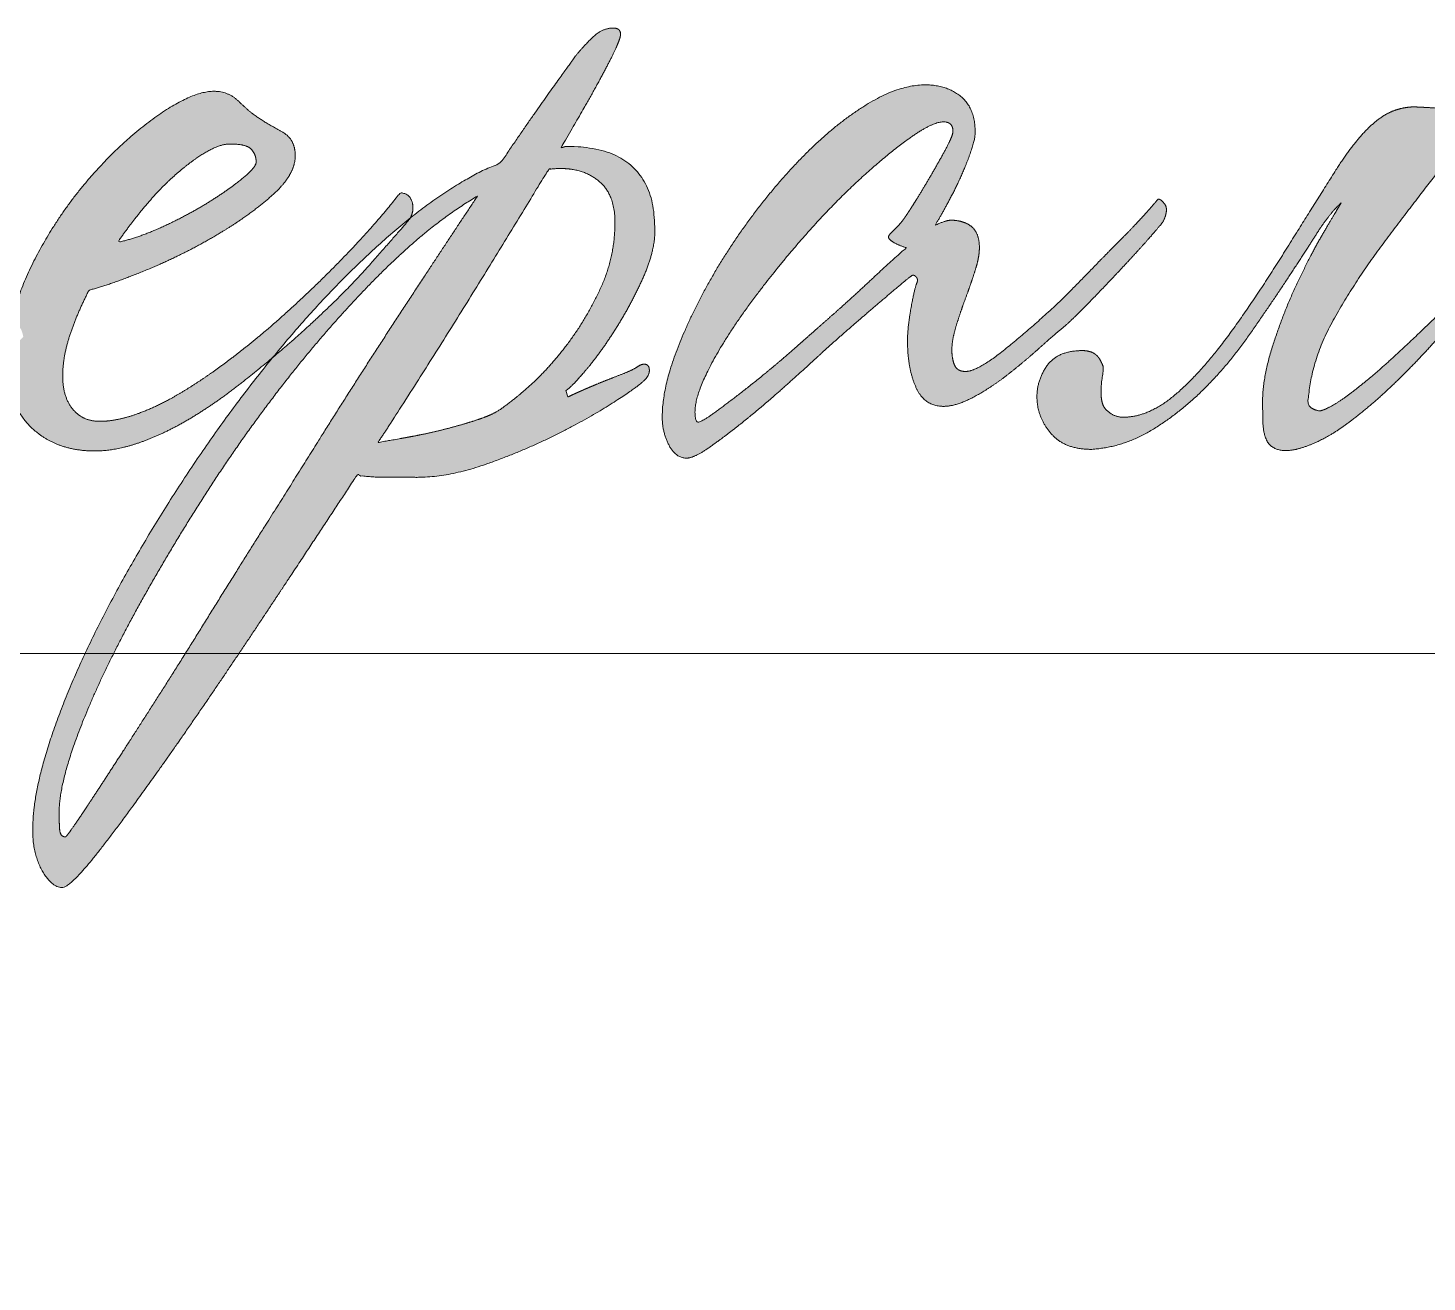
# Model space of a CAD drawing. Header units: metres. Extents: x 0 to 61, y 0.1 to 27.3.
# Drawn here: x 47.148 to 47.762, y 2.724 to 3.275 of the extents above; entities that cross this region are included whole.
import ezdxf

# ---------------------------------------------------------------- set-up
doc = ezdxf.new("R2010")
doc.units = ezdxf.units.M
doc.header["$MEASUREMENT"] = 0
doc.layers.add('Level 63', color=7, linetype='Continuous', lineweight=0)

# ---------------------------------------------------------------- blocks, each defined once
blk = doc.blocks.new('*U38')
at = {"linetype": 'Continuous', "lineweight": 0}
h = blk.add_hatch(color=5, dxfattribs=at)
edge = h.paths.add_edge_path()
edge.add_line((-0.18719, -0.20035), (-0.16948, -0.20035))
edge.add_spline(control_points=[(-0.16948, -0.20035), (-0.16465, -0.19362), (-0.15935, -0.18602), (-0.14325, -0.16295), (-0.12518, -0.1357), (-0.1071, -0.10846), (-0.0912, -0.0842)], knot_values=[0, 0, 0, 0.141373, 0.141373, 0.570687, 0.570687, 1, 1, 1], degree=2, periodic=0)
edge.add_spline(control_points=[(-0.0912, -0.0842), (-0.08603, -0.08499), (-0.07968, -0.08499)], knot_values=[0, 0, 0, 1, 1, 1], degree=2, periodic=0)
edge.add_line((-0.07968, -0.08499), (-0.06855, -0.08499))
edge.add_spline(control_points=[(-0.06855, -0.08499), (-0.05663, -0.08499), (-0.04252, -0.08002), (-0.02842, -0.07505), (-0.0161, -0.06888), (-0.00378, -0.06271), (0.00516, -0.05695), (0.0141, -0.05118), (0.0157, -0.04959)], knot_values=[0, 0, 0, 0.25, 0.25, 0.5, 0.5, 0.75, 0.75, 1, 1, 1], degree=2, periodic=0)
edge.add_spline(control_points=[(0.0157, -0.04959), (0.01887, -0.0472), (0.01887, -0.04481), (0.01887, -0.04242), (0.01689, -0.04242), (0.01569, -0.04242), (0.0141, -0.04362)], knot_values=[0, 0, 0, 0.333333, 0.333333, 0.666667, 0.666667, 1, 1, 1], degree=2, periodic=0)
edge.add_spline(control_points=[(0.0141, -0.04362), (0.01211, -0.04481), (0.00853, -0.0462), (0.00495, -0.0476), (0.00097, -0.04919), (-0.00301, -0.05078), (-0.00659, -0.05237), (-0.01017, -0.05396), (-0.01176, -0.05476)], knot_values=[0, 0, 0, 0.25, 0.25, 0.5, 0.5, 0.75, 0.75, 1, 1, 1], degree=2, periodic=0)
edge.add_line((-0.01176, -0.05476), (-0.01256, -0.05237))
edge.add_spline(control_points=[(-0.01256, -0.05237), (-0.01056, -0.05118), (-0.00499, -0.04461), (0.00057, -0.03805), (0.00634, -0.0289), (0.01211, -0.01975), (0.01655, -0.00981), (0.02098, 0.00014), (0.02098, 0.00809)], knot_values=[0, 0, 0, 0.25, 0.25, 0.5, 0.5, 0.75, 0.75, 1, 1, 1], degree=2, periodic=0)
edge.add_spline(control_points=[(0.02098, 0.00809), (0.02098, 0.03952), (-0.01202, 0.03952), (-0.01281, 0.03952), (-0.01321, 0.03932), (-0.01361, 0.03912), (-0.01441, 0.03912)], knot_values=[0, 0, 0, 0.333333, 0.333333, 0.666667, 0.666667, 1, 1, 1], degree=2, periodic=0)
edge.add_spline(control_points=[(-0.01441, 0.03912), (-0.004, 0.05661), (0.00201, 0.06794), (0.00802, 0.07927), (0.00802, 0.08165), (0.00802, 0.08406), (0.00524, 0.08406), (0.00126, 0.08406), (-0.00232, 0.08068), (-0.0059, 0.0773), (-0.00908, 0.07332), (-0.01107, 0.07054), (-0.01863, 0.06), (-0.02619, 0.04946), (-0.03693, 0.03355)], knot_values=[0, 0, 0, 0.142857, 0.142857, 0.285714, 0.285714, 0.428571, 0.428571, 0.571429, 0.571429, 0.714286, 0.714286, 0.857143, 0.857143, 1, 1, 1], degree=2, periodic=0)
edge.add_spline(control_points=[(-0.03693, 0.03355), (-0.05352, 0.02664), (-0.07114, 0.01254)], knot_values=[0, 0, 0, 1, 1, 1], degree=2, periodic=0)
edge.add_line((-0.07114, 0.01254), (-0.07142, 0.01207))
edge.add_spline(control_points=[(-0.07142, 0.01207), (-0.0762, 0.0065), (-0.08694, -0.00563), (-0.09768, -0.01777), (-0.11558, -0.03368), (-0.1192, -0.03682), (-0.12287, -0.0399)], knot_values=[0, 0, 0, 0.417557, 0.417557, 0.835113, 0.835113, 1, 1, 1], degree=2, periodic=0)
edge.add_spline(control_points=[(-0.12287, -0.0399), (-0.13889, -0.05948), (-0.15351, -0.08141), (-0.17102, -0.10766), (-0.18435, -0.13292), (-0.19768, -0.15818), (-0.20544, -0.18046), (-0.2092, -0.19124), (-0.21113, -0.20035)], knot_values=[0, 0, 0, 0.251666, 0.251666, 0.552886, 0.552886, 0.854105, 0.854105, 1, 1, 1], degree=2, periodic=0)
edge.add_line((-0.21113, -0.20035), (-0.20192, -0.20035))
edge.add_spline(control_points=[(-0.20192, -0.20035), (-0.20025, -0.19264), (-0.19649, -0.18247), (-0.18973, -0.16417), (-0.17781, -0.14169), (-0.16588, -0.11922), (-0.15037, -0.09475), (-0.13487, -0.07028), (-0.11738, -0.04801), (-0.09988, -0.02573), (-0.08139, -0.00743), (-0.06291, 0.01087), (-0.04581, 0.02082)], knot_values=[0, 0, 0, 0.100007, 0.100007, 0.280006, 0.280006, 0.460004, 0.460004, 0.640003, 0.640003, 0.820001, 0.820001, 1, 1, 1], degree=2, periodic=0)
edge.add_spline(control_points=[(-0.04581, 0.02082), (-0.05933, 0.00053), (-0.07483, -0.02314), (-0.09034, -0.04681), (-0.10505, -0.07028), (-0.11499, -0.0862), (-0.12592, -0.1035), (-0.13685, -0.12081), (-0.14719, -0.13752), (-0.15753, -0.15423), (-0.16707, -0.16914), (-0.17661, -0.18406), (-0.18397, -0.1954), (-0.18565, -0.198), (-0.18719, -0.20035)], knot_values=[0, 0, 0, 0.160543, 0.160543, 0.321085, 0.321085, 0.481628, 0.481628, 0.642171, 0.642171, 0.802713, 0.802713, 0.963256, 0.963256, 1, 1, 1], degree=2, periodic=0)
edge = h.paths.add_edge_path(flags=16)
edge.add_spline(control_points=[(-0.08318, -0.07186), (-0.08199, -0.06987), (-0.081, -0.06848), (-0.08, -0.06709), (-0.07881, -0.0651), (-0.0629, -0.04043), (-0.04738, -0.01537), (-0.03187, 0.00969), (-0.01914, 0.03078)], knot_values=[0, 0, 0, 0.25, 0.25, 0.5, 0.5, 0.75, 0.75, 1, 1, 1], degree=2, periodic=0)
edge.add_spline(control_points=[(-0.01914, 0.03078), (-0.01755, 0.03118), (-0.01437, 0.03118), (-0.00562, 0.03118), (0.00015, 0.0262), (0.00591, 0.02123), (0.00591, 0.01089)], knot_values=[0, 0, 0, 0.333333, 0.333333, 0.666667, 0.666667, 1, 1, 1], degree=2, periodic=0)
edge.add_spline(control_points=[(0.00591, 0.01089), (0.00591, -0.00224), (0.00035, -0.01418), (-0.00522, -0.02611), (-0.01258, -0.03566), (-0.01994, -0.04521), (-0.0273, -0.05157), (-0.03466, -0.05794), (-0.03863, -0.06032), (-0.04142, -0.06192), (-0.04699, -0.06371), (-0.05256, -0.0655), (-0.05892, -0.06709), (-0.06528, -0.06868), (-0.07185, -0.06987), (-0.07841, -0.07107), (-0.08318, -0.07186)], knot_values=[0, 0, 0, 0.125, 0.125, 0.25, 0.25, 0.375, 0.375, 0.5, 0.5, 0.625, 0.625, 0.75, 0.75, 0.875, 0.875, 1, 1, 1], degree=2, periodic=0)
h = blk.add_hatch(color=5, dxfattribs=at)
edge = h.paths.add_edge_path()
edge.add_spline(control_points=[(-0.07114, 0.01254), (-0.06951, 0.0155), (-0.07043, 0.01863), (-0.07142, 0.02202), (-0.075, 0.02202)], knot_values=[0, 0, 0, 0.480917, 0.480917, 1, 1, 1], degree=2, periodic=0)
edge.add_spline(control_points=[(-0.075, 0.02202), (-0.08177, 0.01287), (-0.09509, -0.00106), (-0.10842, -0.01498), (-0.12394, -0.02851), (-0.13229, -0.03567), (-0.14084, -0.04203), (-0.1494, -0.0484), (-0.15775, -0.05337), (-0.16611, -0.05835), (-0.17386, -0.06113), (-0.18162, -0.06392), (-0.18799, -0.06392), (-0.19435, -0.06392), (-0.19813, -0.05934), (-0.20191, -0.05476), (-0.20191, -0.0468), (-0.20191, -0.03964), (-0.19913, -0.03128), (-0.19634, -0.02292), (-0.19197, -0.01457)], knot_values=[0, 0, 0, 0.1, 0.1, 0.2, 0.2, 0.3, 0.3, 0.4, 0.4, 0.5, 0.5, 0.6, 0.6, 0.7, 0.7, 0.8, 0.8, 0.9, 0.9, 1, 1, 1], degree=2, periodic=0)
edge.add_spline(control_points=[(-0.19197, -0.01457), (-0.18282, -0.01218), (-0.16949, -0.00661), (-0.15616, -0.00104), (-0.14403, 0.00613), (-0.13189, 0.01329), (-0.12314, 0.02105), (-0.11439, 0.02881), (-0.11439, 0.03598), (-0.11439, 0.04235), (-0.11956, 0.04513), (-0.12473, 0.04792), (-0.12831, 0.0503), (-0.13189, 0.05269), (-0.13567, 0.05647), (-0.13945, 0.06025), (-0.14502, 0.06025), (-0.15298, 0.06025), (-0.16591, 0.0513), (-0.17884, 0.04235), (-0.19157, 0.02782), (-0.2043, 0.01329), (-0.21345, -0.00502), (-0.219, -0.01613), (-0.22119, -0.02724)], knot_values=[0, 0, 0, 0.086156, 0.086156, 0.172312, 0.172312, 0.258468, 0.258468, 0.344624, 0.344624, 0.430779, 0.430779, 0.516935, 0.516935, 0.603091, 0.603091, 0.689247, 0.689247, 0.775403, 0.775403, 0.861559, 0.861559, 0.947715, 0.947715, 1, 1, 1], degree=2, periodic=0)
edge.add_line((-0.22119, -0.02724), (-0.22073, -0.02733))
edge.add_spline(control_points=[(-0.22073, -0.02733), (-0.21755, -0.02733), (-0.21675, -0.03211)], knot_values=[0, 0, 0, 1, 1, 1], degree=2, periodic=0)
edge.add_line((-0.21675, -0.03211), (-0.22113, -0.03648))
edge.add_spline(control_points=[(-0.22113, -0.03648), (-0.22179, -0.03715), (-0.2225, -0.03783)], knot_values=[0, 0, 0, 1, 1, 1], degree=2, periodic=0)
edge.add_spline(control_points=[(-0.2225, -0.03783), (-0.2226, -0.03973), (-0.2226, -0.04164), (-0.2226, -0.05796), (-0.21345, -0.06651), (-0.2043, -0.07507), (-0.18997, -0.07507), (-0.18162, -0.07507), (-0.17227, -0.07168), (-0.16293, -0.0683), (-0.15338, -0.06253), (-0.14383, -0.05675), (-0.13428, -0.0492), (-0.1285, -0.04462), (-0.12287, -0.0399)], knot_values=[0, 0, 0, 0.018213, 0.018213, 0.193372, 0.193372, 0.368531, 0.368531, 0.54369, 0.54369, 0.718849, 0.718849, 0.894009, 0.894009, 1, 1, 1], degree=2, periodic=0)
edge.add_spline(control_points=[(-0.12287, -0.0399), (-0.11972, -0.03605), (-0.11651, -0.03229), (-0.09701, -0.00941), (-0.07653, 0.00809), (-0.07382, 0.0104), (-0.07114, 0.01254)], knot_values=[0, 0, 0, 0.126896, 0.126896, 0.89826, 0.89826, 1, 1, 1], degree=2, periodic=0)
edge = h.paths.add_edge_path(flags=16)
edge.add_spline(control_points=[(-0.18123, 0.00341), (-0.17605, 0.01097), (-0.17029, 0.01774), (-0.16452, 0.0245), (-0.15875, 0.02947), (-0.15298, 0.03444), (-0.14781, 0.03743), (-0.14263, 0.04041), (-0.13905, 0.04041), (-0.13269, 0.04041), (-0.1309, 0.03842), (-0.12911, 0.03643), (-0.12911, 0.03365)], knot_values=[0, 0, 0, 0.166667, 0.166667, 0.333333, 0.333333, 0.5, 0.5, 0.666667, 0.666667, 0.833333, 0.833333, 1, 1, 1], degree=2, periodic=0)
edge.add_spline(control_points=[(-0.12911, 0.03365), (-0.12911, 0.03166), (-0.13448, 0.02728), (-0.13985, 0.02291), (-0.14761, 0.01813), (-0.15537, 0.01336), (-0.16452, 0.00918), (-0.17367, 0.00501), (-0.18123, 0.00341)], knot_values=[0, 0, 0, 0.25, 0.25, 0.5, 0.5, 0.75, 0.75, 1, 1, 1], degree=2, periodic=0)
h = blk.add_hatch(color=5, dxfattribs=at)
edge = h.paths.add_edge_path()
edge.add_spline(control_points=[(0.21029, 0.01969), (0.2087, 0.01771), (0.20512, 0.01373), (0.20154, 0.00975), (0.19637, 0.00458), (0.1912, -0.0006), (0.18523, -0.00676), (0.17926, -0.01293), (0.17329, -0.0189), (0.16216, -0.02924), (0.15221, -0.0372), (0.14226, -0.04516), (0.13789, -0.04516), (0.1347, -0.04516), (0.13371, -0.04277), (0.13271, -0.04038), (0.13271, -0.0372), (0.13271, -0.03322), (0.13431, -0.02805), (0.1359, -0.02288), (0.13789, -0.01751), (0.13988, -0.01214), (0.14147, -0.00716), (0.14306, -0.00219), (0.14306, 0.00139), (0.14306, 0.00697), (0.14007, 0.00935), (0.13709, 0.01174), (0.13232, 0.01174), (0.13033, 0.01174), (0.12635, 0.00975)], knot_values=[0, 0, 0, 0.066667, 0.066667, 0.133333, 0.133333, 0.2, 0.2, 0.266667, 0.266667, 0.333333, 0.333333, 0.4, 0.4, 0.466667, 0.466667, 0.533333, 0.533333, 0.6, 0.6, 0.666667, 0.666667, 0.733333, 0.733333, 0.8, 0.8, 0.866667, 0.866667, 0.933333, 0.933333, 1, 1, 1], degree=2, periodic=0)
edge.add_spline(control_points=[(0.12635, 0.00975), (0.12874, 0.01373), (0.13152, 0.0189), (0.13431, 0.02407), (0.13649, 0.02905), (0.13868, 0.03402), (0.14007, 0.0382), (0.14147, 0.04237), (0.14147, 0.04476), (0.14147, 0.05391), (0.1361, 0.05829), (0.13073, 0.06267), (0.12277, 0.06267), (0.11322, 0.06267), (0.10208, 0.0561), (0.09094, 0.04954), (0.08, 0.03899), (0.06906, 0.02845), (0.05892, 0.01512), (0.04877, 0.00179), (0.04101, -0.01214), (0.03326, -0.02606), (0.02848, -0.03919), (0.02371, -0.05232), (0.02371, -0.06226), (0.02371, -0.06823), (0.0263, -0.07301), (0.02888, -0.07778), (0.03286, -0.07778), (0.03564, -0.07778), (0.04161, -0.0736), (0.04758, -0.06943), (0.05474, -0.06366), (0.0619, -0.05789), (0.06926, -0.05133), (0.07662, -0.04476), (0.08179, -0.03999), (0.08696, -0.03521), (0.09313, -0.02984), (0.0993, -0.02447), (0.10467, -0.01989), (0.11004, -0.01532), (0.11382, -0.01214), (0.1176, -0.00895), (0.11799, -0.00895), (0.11879, -0.00895), (0.11939, -0.00975), (0.11999, -0.01054), (0.11959, -0.01173)], knot_values=[0, 0, 0, 0.041667, 0.041667, 0.083333, 0.083333, 0.125, 0.125, 0.166667, 0.166667, 0.208333, 0.208333, 0.25, 0.25, 0.291667, 0.291667, 0.333333, 0.333333, 0.375, 0.375, 0.416667, 0.416667, 0.458333, 0.458333, 0.5, 0.5, 0.541667, 0.541667, 0.583333, 0.583333, 0.625, 0.625, 0.666667, 0.666667, 0.708333, 0.708333, 0.75, 0.75, 0.791667, 0.791667, 0.833333, 0.833333, 0.875, 0.875, 0.916667, 0.916667, 0.958333, 0.958333, 1, 1, 1], degree=2, periodic=0)
edge.add_spline(control_points=[(0.11959, -0.01173), (0.11879, -0.01333), (0.1174, -0.02089), (0.11601, -0.02845), (0.11601, -0.03362), (0.11601, -0.04396), (0.11919, -0.05113), (0.12237, -0.05829), (0.12953, -0.05829), (0.13431, -0.05829), (0.14067, -0.0549), (0.14704, -0.05152), (0.1532, -0.04675), (0.15937, -0.04197), (0.16514, -0.0368), (0.17091, -0.03163), (0.17528, -0.02805), (0.17926, -0.02447), (0.18523, -0.0183), (0.1912, -0.01214), (0.19697, -0.00597), (0.20274, 0.0002), (0.20711, 0.00517), (0.21149, 0.01015), (0.21228, 0.01134)], knot_values=[0, 0, 0, 0.083333, 0.083333, 0.166667, 0.166667, 0.25, 0.25, 0.333333, 0.333333, 0.416667, 0.416667, 0.5, 0.5, 0.583333, 0.583333, 0.666667, 0.666667, 0.75, 0.75, 0.833333, 0.833333, 0.916667, 0.916667, 1, 1, 1], degree=2, periodic=0)
edge.add_spline(control_points=[(0.21228, 0.01134), (0.21427, 0.01572), (0.21288, 0.0177), (0.21149, 0.01969), (0.21029, 0.01969)], knot_values=[0, 0, 0, 0.5, 0.5, 1, 1, 1], degree=2, periodic=0)
edge = h.paths.add_edge_path(flags=16)
edge.add_spline(control_points=[(0.11362, 0.01094), (0.11203, 0.00895), (0.11044, 0.00756), (0.10884, 0.00617), (0.10884, 0.00537), (0.10884, 0.00458), (0.11083, 0.00338), (0.11282, 0.00219), (0.11561, 0.00139)], knot_values=[0, 0, 0, 0.25, 0.25, 0.5, 0.5, 0.75, 0.75, 1, 1, 1], degree=2, periodic=0)
edge.add_spline(control_points=[(0.11561, 0.00139), (0.10964, -0.00378), (0.10288, -0.01014), (0.09611, -0.01651), (0.08895, -0.02287), (0.08219, -0.02884), (0.07384, -0.0362), (0.06548, -0.04356), (0.05772, -0.04973), (0.04996, -0.05589), (0.0442, -0.06007), (0.03843, -0.06425), (0.03724, -0.06425), (0.03604, -0.06425), (0.03604, -0.06027), (0.03604, -0.05391), (0.04241, -0.04197), (0.04877, -0.03003), (0.06031, -0.01491), (0.06906, -0.00338), (0.0794, 0.00816), (0.08975, 0.01969), (0.09969, 0.02865), (0.10964, 0.0376), (0.1176, 0.04317), (0.12555, 0.04874), (0.12953, 0.04874), (0.13311, 0.04874), (0.13311, 0.04516)], knot_values=[0, 0, 0, 0.071429, 0.071429, 0.142857, 0.142857, 0.214286, 0.214286, 0.285714, 0.285714, 0.357143, 0.357143, 0.428571, 0.428571, 0.5, 0.5, 0.571429, 0.571429, 0.642857, 0.642857, 0.714286, 0.714286, 0.785714, 0.785714, 0.857143, 0.857143, 0.928571, 0.928571, 1, 1, 1], degree=2, periodic=0)
edge.add_spline(control_points=[(0.13311, 0.04516), (0.13311, 0.04357), (0.13033, 0.03839), (0.12754, 0.03322), (0.12416, 0.02746), (0.12078, 0.02169), (0.1176, 0.01671), (0.11441, 0.01174), (0.11362, 0.01094)], knot_values=[0, 0, 0, 0.25, 0.25, 0.5, 0.5, 0.75, 0.75, 1, 1, 1], degree=2, periodic=0)
h = blk.add_hatch(color=5, dxfattribs=at)
edge = h.paths.add_edge_path()
edge.add_line((0.18967, -0.04494), (0.18967, -0.04335))
edge.add_spline(control_points=[(0.18967, -0.04335), (0.18808, -0.03898), (0.18549, -0.03799), (0.18291, -0.037), (0.18012, -0.0374), (0.17176, -0.0378), (0.16798, -0.04377), (0.1642, -0.04975), (0.1648, -0.05653), (0.1654, -0.06331), (0.17037, -0.06889), (0.17535, -0.07447), (0.18529, -0.07447), (0.19723, -0.07366), (0.20757, -0.06744), (0.21791, -0.06122), (0.22706, -0.05227), (0.23621, -0.04331), (0.24377, -0.03257), (0.25133, -0.02183), (0.25793, -0.01189), (0.26452, -0.00194), (0.2697, 0.00622), (0.27488, 0.01437), (0.27925, 0.01835)], knot_values=[0, 0, 0, 0.083333, 0.083333, 0.166667, 0.166667, 0.25, 0.25, 0.333333, 0.333333, 0.416667, 0.416667, 0.5, 0.5, 0.583333, 0.583333, 0.666667, 0.666667, 0.75, 0.75, 0.833333, 0.833333, 0.916667, 0.916667, 1, 1, 1], degree=2, periodic=0)
edge.add_spline(control_points=[(0.27925, 0.01835), (0.27805, 0.01636), (0.27288, 0.00761), (0.26771, -0.00114), (0.26232, -0.01268), (0.25693, -0.02422), (0.25294, -0.03715), (0.24894, -0.05008), (0.24974, -0.06082)], knot_values=[0, 0, 0, 0.25, 0.25, 0.5, 0.5, 0.75, 0.75, 1, 1, 1], degree=2, periodic=0)
edge.add_spline(control_points=[(0.24974, -0.06082), (0.24934, -0.07085), (0.25314, -0.07345), (0.25693, -0.07606), (0.26372, -0.07407), (0.27209, -0.07165), (0.28084, -0.06524), (0.28959, -0.05883), (0.29795, -0.05088), (0.30631, -0.04292), (0.31366, -0.03476), (0.32102, -0.02661), (0.32659, -0.02064)], knot_values=[0, 0, 0, 0.166667, 0.166667, 0.333333, 0.333333, 0.5, 0.5, 0.666667, 0.666667, 0.833333, 0.833333, 1, 1, 1], degree=2, periodic=0)
edge.add_spline(control_points=[(0.32659, -0.02064), (0.32778, -0.01746), (0.32619, -0.01666), (0.32461, -0.01586), (0.32341, -0.01626)], knot_values=[0, 0, 0, 0.5, 0.5, 1, 1, 1], degree=2, periodic=0)
edge.add_spline(control_points=[(0.32341, -0.01626), (0.32063, -0.01905), (0.31366, -0.02581), (0.3067, -0.03257), (0.29894, -0.03973), (0.29118, -0.04689), (0.28343, -0.05286), (0.27567, -0.05883), (0.27129, -0.06002)], knot_values=[0, 0, 0, 0.25, 0.25, 0.5, 0.5, 0.75, 0.75, 1, 1, 1], degree=2, periodic=0)
edge.add_spline(control_points=[(0.27129, -0.06002), (0.26572, -0.05923), (0.26692, -0.05485)], knot_values=[0, 0, 0, 1, 1, 1], degree=2, periodic=0)
edge.add_spline(control_points=[(0.26692, -0.05485), (0.26811, -0.04053), (0.27607, -0.02621), (0.28403, -0.01189), (0.29377, 0.00124), (0.30352, 0.01437), (0.31207, 0.02531), (0.32063, 0.03625), (0.32301, 0.04381), (0.3254, 0.04978), (0.32341, 0.05157), (0.32142, 0.05336), (0.31744, 0.05376), (0.31187, 0.05416), (0.3075, 0.05435), (0.30312, 0.05455), (0.29855, 0.05276), (0.29397, 0.05097), (0.2888, 0.0458), (0.28363, 0.04063), (0.27726, 0.03068)], knot_values=[0, 0, 0, 0.1, 0.1, 0.2, 0.2, 0.3, 0.3, 0.4, 0.4, 0.5, 0.5, 0.6, 0.6, 0.7, 0.7, 0.8, 0.8, 0.9, 0.9, 1, 1, 1], degree=2, periodic=0)
edge.add_spline(control_points=[(0.27726, 0.03068), (0.26771, 0.01556), (0.25753, -0.00075), (0.24735, -0.01706), (0.2374, -0.03078), (0.22746, -0.04451), (0.21751, -0.05326), (0.20757, -0.06202), (0.19762, -0.06241), (0.19325, -0.06241), (0.19046, -0.05923), (0.18768, -0.05606), (0.18967, -0.04494)], knot_values=[0, 0, 0, 0.166667, 0.166667, 0.333333, 0.333333, 0.5, 0.5, 0.666667, 0.666667, 0.833333, 0.833333, 1, 1, 1], degree=2, periodic=0)
h = blk.add_hatch(color=5, dxfattribs=at)
edge = h.paths.add_edge_path()
edge.add_line((-0.20192, -0.20035), (-0.21113, -0.20035))
edge.add_spline(control_points=[(-0.21113, -0.20035), (-0.2132, -0.21005), (-0.2132, -0.21785), (-0.2132, -0.2266), (-0.20962, -0.23296), (-0.20604, -0.23933), (-0.20207, -0.23933), (-0.19889, -0.23933), (-0.18717, -0.22421), (-0.17931, -0.21407), (-0.16948, -0.20035)], knot_values=[0, 0, 0, 0.123175, 0.123175, 0.362046, 0.362046, 0.600918, 0.600918, 0.839789, 0.839789, 1, 1, 1], degree=2, periodic=0)
edge.add_line((-0.16948, -0.20035), (-0.18719, -0.20035))
edge.add_spline(control_points=[(-0.18719, -0.20035), (-0.19237, -0.20829), (-0.19589, -0.21351), (-0.20047, -0.22027), (-0.20086, -0.22027), (-0.20285, -0.22027), (-0.20305, -0.21748), (-0.20325, -0.2147), (-0.20325, -0.21112), (-0.20325, -0.20652), (-0.20192, -0.20035)], knot_values=[0, 0, 0, 0.182925, 0.182925, 0.420144, 0.420144, 0.657362, 0.657362, 0.89458, 0.89458, 1, 1, 1], degree=2, periodic=0)
at = {"color": 5, "linetype": 'Continuous', "lineweight": 0, "flags": 128}
for points in [[(0.18967, -0.04335), (0.18967, -0.04494)], [(-0.01256, -0.05237), (-0.01176, -0.05476)]]:
    blk.add_lwpolyline(points, dxfattribs=at)
at = {"color": 5, "linetype": 'Continuous', "lineweight": 0}
for points, knots in [([(-0.01176, -0.05476), (-0.01017, -0.05396), (-0.00659, -0.05237), (-0.00301, -0.05078), (0.00097, -0.04919), (0.00495, -0.0476), (0.00853, -0.0462), (0.01211, -0.04481), (0.0141, -0.04362), (0.01569, -0.04242), (0.01689, -0.04242), (0.01887, -0.04242), (0.01887, -0.04481), (0.01887, -0.0472), (0.0157, -0.04959), (0.0141, -0.05118), (0.00516, -0.05695), (-0.00378, -0.06271), (-0.0161, -0.06888), (-0.02842, -0.07505), (-0.04252, -0.08002), (-0.05663, -0.08499), (-0.06855, -0.08499), (-0.07332, -0.08499), (-0.07968, -0.08499), (-0.08603, -0.08499), (-0.0912, -0.0842), (-0.1071, -0.10846), (-0.12518, -0.1357), (-0.14325, -0.16295), (-0.15935, -0.18602), (-0.17545, -0.20909), (-0.18717, -0.22421), (-0.19889, -0.23933), (-0.20207, -0.23933), (-0.20604, -0.23933), (-0.20962, -0.23296), (-0.2132, -0.2266), (-0.2132, -0.21785), (-0.2132, -0.20273), (-0.20544, -0.18046), (-0.19768, -0.15818), (-0.18435, -0.13292), (-0.17102, -0.10766), (-0.15351, -0.08141), (-0.13601, -0.05516), (-0.11651, -0.03229), (-0.09701, -0.00941), (-0.07653, 0.00809), (-0.05604, 0.02559), (-0.03693, 0.03355), (-0.02619, 0.04946), (-0.01863, 0.06), (-0.01107, 0.07054), (-0.00908, 0.07332), (-0.0059, 0.0773), (-0.00232, 0.08068), (0.00126, 0.08406), (0.00524, 0.08406), (0.00802, 0.08406), (0.00802, 0.08165), (0.00802, 0.07927), (0.00201, 0.06794), (-0.004, 0.05661), (-0.01441, 0.03912), (-0.01361, 0.03912), (-0.01321, 0.03932), (-0.01281, 0.03952), (-0.01202, 0.03952), (0.02098, 0.03952), (0.02098, 0.00809)], [0, 0, 0, 0.028571, 0.028571, 0.057143, 0.057143, 0.085714, 0.085714, 0.114286, 0.114286, 0.142857, 0.142857, 0.171429, 0.171429, 0.2, 0.2, 0.228571, 0.228571, 0.257143, 0.257143, 0.285714, 0.285714, 0.314286, 0.314286, 0.342857, 0.342857, 0.371429, 0.371429, 0.4, 0.4, 0.428571, 0.428571, 0.457143, 0.457143, 0.485714, 0.485714, 0.514286, 0.514286, 0.542857, 0.542857, 0.571429, 0.571429, 0.6, 0.6, 0.628571, 0.628571, 0.657143, 0.657143, 0.685714, 0.685714, 0.714286, 0.714286, 0.742857, 0.742857, 0.771429, 0.771429, 0.8, 0.8, 0.828571, 0.828571, 0.857143, 0.857143, 0.885714, 0.885714, 0.914286, 0.914286, 0.942857, 0.942857, 0.971429, 0.971429, 1, 1, 1]), ([(-0.07142, 0.01207), (-0.0762, 0.0065), (-0.08694, -0.00563), (-0.09768, -0.01777), (-0.11558, -0.03368), (-0.12473, -0.04164), (-0.13428, -0.0492), (-0.14383, -0.05675), (-0.15338, -0.06253), (-0.16293, -0.0683), (-0.17227, -0.07168), (-0.18162, -0.07507), (-0.18997, -0.07507), (-0.2043, -0.07507), (-0.21345, -0.06651), (-0.2226, -0.05796), (-0.2226, -0.04164), (-0.2226, -0.02333), (-0.21345, -0.00502), (-0.2043, 0.01329), (-0.19157, 0.02782), (-0.17884, 0.04235), (-0.16591, 0.0513), (-0.15298, 0.06025), (-0.14502, 0.06025), (-0.13945, 0.06025), (-0.13567, 0.05647), (-0.13189, 0.05269), (-0.12831, 0.0503), (-0.12473, 0.04792), (-0.11956, 0.04513), (-0.11439, 0.04235), (-0.11439, 0.03598), (-0.11439, 0.02881), (-0.12314, 0.02105), (-0.13189, 0.01329), (-0.14403, 0.00613), (-0.15616, -0.00104), (-0.16949, -0.00661), (-0.18282, -0.01218), (-0.19197, -0.01457), (-0.19634, -0.02292), (-0.19913, -0.03128), (-0.20191, -0.03964), (-0.20191, -0.0468), (-0.20191, -0.05476), (-0.19813, -0.05934), (-0.19435, -0.06392), (-0.18799, -0.06392), (-0.18162, -0.06392), (-0.17386, -0.06113), (-0.16611, -0.05835), (-0.15775, -0.05337), (-0.1494, -0.0484), (-0.14084, -0.04203), (-0.13229, -0.03567), (-0.12394, -0.02851), (-0.10842, -0.01498), (-0.09509, -0.00106), (-0.08177, 0.01287), (-0.075, 0.02202), (-0.07142, 0.02202), (-0.07043, 0.01863), (-0.06943, 0.01525), (-0.07142, 0.01207)], [0, 0, 0, 0.03125, 0.03125, 0.0625, 0.0625, 0.09375, 0.09375, 0.125, 0.125, 0.15625, 0.15625, 0.1875, 0.1875, 0.21875, 0.21875, 0.25, 0.25, 0.28125, 0.28125, 0.3125, 0.3125, 0.34375, 0.34375, 0.375, 0.375, 0.40625, 0.40625, 0.4375, 0.4375, 0.46875, 0.46875, 0.5, 0.5, 0.53125, 0.53125, 0.5625, 0.5625, 0.59375, 0.59375, 0.625, 0.625, 0.65625, 0.65625, 0.6875, 0.6875, 0.71875, 0.71875, 0.75, 0.75, 0.78125, 0.78125, 0.8125, 0.8125, 0.84375, 0.84375, 0.875, 0.875, 0.90625, 0.90625, 0.9375, 0.9375, 0.96875, 0.96875, 1, 1, 1]), ([(0.21228, 0.01134), (0.21149, 0.01015), (0.20711, 0.00517), (0.20274, 0.0002), (0.19697, -0.00597), (0.1912, -0.01214), (0.18523, -0.0183), (0.17926, -0.02447), (0.17528, -0.02805), (0.17091, -0.03163), (0.16514, -0.0368), (0.15937, -0.04197), (0.1532, -0.04675), (0.14704, -0.05152), (0.14067, -0.0549), (0.13431, -0.05829), (0.12953, -0.05829), (0.12237, -0.05829), (0.11919, -0.05113), (0.11601, -0.04396), (0.11601, -0.03362), (0.11601, -0.02845), (0.1174, -0.02089), (0.11879, -0.01333), (0.11959, -0.01173), (0.11999, -0.01054), (0.11939, -0.00975), (0.11879, -0.00895), (0.11799, -0.00895), (0.1176, -0.00895), (0.11382, -0.01214), (0.11004, -0.01532), (0.10467, -0.01989), (0.0993, -0.02447), (0.09313, -0.02984), (0.08696, -0.03521), (0.08179, -0.03999), (0.07662, -0.04476), (0.06926, -0.05133), (0.0619, -0.05789), (0.05474, -0.06366), (0.04758, -0.06943), (0.04161, -0.0736), (0.03564, -0.07778), (0.03286, -0.07778), (0.02888, -0.07778), (0.0263, -0.07301), (0.02371, -0.06823), (0.02371, -0.06226), (0.02371, -0.05232), (0.02848, -0.03919), (0.03326, -0.02606), (0.04101, -0.01214), (0.04877, 0.00179), (0.05892, 0.01512), (0.06906, 0.02845), (0.08, 0.03899), (0.09094, 0.04954), (0.10208, 0.0561), (0.11322, 0.06267), (0.12277, 0.06267), (0.13073, 0.06267), (0.1361, 0.05829), (0.14147, 0.05391), (0.14147, 0.04476), (0.14147, 0.04237), (0.14007, 0.0382), (0.13868, 0.03402), (0.13649, 0.02905), (0.13431, 0.02407), (0.13152, 0.0189), (0.12874, 0.01373), (0.12635, 0.00975), (0.13033, 0.01174), (0.13232, 0.01174), (0.13709, 0.01174), (0.14007, 0.00935), (0.14306, 0.00697), (0.14306, 0.00139), (0.14306, -0.00219), (0.14147, -0.00716), (0.13988, -0.01214), (0.13789, -0.01751), (0.1359, -0.02288), (0.13431, -0.02805), (0.13271, -0.03322), (0.13271, -0.0372), (0.13271, -0.04038), (0.13371, -0.04277), (0.1347, -0.04516), (0.13789, -0.04516), (0.14226, -0.04516), (0.15221, -0.0372), (0.16216, -0.02924), (0.17329, -0.0189), (0.17926, -0.01293), (0.18523, -0.00676), (0.1912, -0.0006), (0.19637, 0.00458), (0.20154, 0.00975), (0.20512, 0.01373), (0.2087, 0.01771), (0.21029, 0.01969), (0.21149, 0.01969), (0.21288, 0.0177), (0.21427, 0.01572), (0.21228, 0.01134)], [0, 0, 0, 0.018868, 0.018868, 0.037736, 0.037736, 0.056604, 0.056604, 0.075472, 0.075472, 0.09434, 0.09434, 0.113208, 0.113208, 0.132075, 0.132075, 0.150943, 0.150943, 0.169811, 0.169811, 0.188679, 0.188679, 0.207547, 0.207547, 0.226415, 0.226415, 0.245283, 0.245283, 0.264151, 0.264151, 0.283019, 0.283019, 0.301887, 0.301887, 0.320755, 0.320755, 0.339623, 0.339623, 0.358491, 0.358491, 0.377358, 0.377358, 0.396226, 0.396226, 0.415094, 0.415094, 0.433962, 0.433962, 0.45283, 0.45283, 0.471698, 0.471698, 0.490566, 0.490566, 0.509434, 0.509434, 0.528302, 0.528302, 0.54717, 0.54717, 0.566038, 0.566038, 0.584906, 0.584906, 0.603774, 0.603774, 0.622642, 0.622642, 0.641509, 0.641509, 0.660377, 0.660377, 0.679245, 0.679245, 0.698113, 0.698113, 0.716981, 0.716981, 0.735849, 0.735849, 0.754717, 0.754717, 0.773585, 0.773585, 0.792453, 0.792453, 0.811321, 0.811321, 0.830189, 0.830189, 0.849057, 0.849057, 0.867925, 0.867925, 0.886792, 0.886792, 0.90566, 0.90566, 0.924528, 0.924528, 0.943396, 0.943396, 0.962264, 0.962264, 0.981132, 0.981132, 1, 1, 1]), ([(0.27726, 0.03068), (0.28363, 0.04063), (0.2888, 0.0458), (0.29397, 0.05097), (0.29855, 0.05276), (0.30312, 0.05455), (0.3075, 0.05435), (0.31187, 0.05416), (0.31744, 0.05376), (0.32142, 0.05336), (0.32341, 0.05157), (0.3254, 0.04978), (0.32301, 0.04381), (0.32063, 0.03625), (0.31207, 0.02531), (0.30352, 0.01437), (0.29377, 0.00124), (0.28403, -0.01189), (0.27607, -0.02621), (0.26811, -0.04053), (0.26692, -0.05485), (0.26572, -0.05923), (0.27129, -0.06002), (0.27567, -0.05883), (0.28343, -0.05286), (0.29118, -0.04689), (0.29894, -0.03973), (0.3067, -0.03257), (0.31366, -0.02581), (0.32063, -0.01905), (0.32341, -0.01626), (0.32461, -0.01586), (0.32619, -0.01666), (0.32778, -0.01746), (0.32659, -0.02064), (0.32102, -0.02661), (0.31366, -0.03476), (0.30631, -0.04292), (0.29795, -0.05088), (0.28959, -0.05883), (0.28084, -0.06524), (0.27209, -0.07165), (0.26372, -0.07407), (0.25693, -0.07606), (0.25314, -0.07345), (0.24934, -0.07085), (0.24974, -0.06082), (0.24894, -0.05008), (0.25294, -0.03715), (0.25693, -0.02422), (0.26232, -0.01268), (0.26771, -0.00114), (0.27288, 0.00761), (0.27805, 0.01636), (0.27925, 0.01835), (0.27488, 0.01437), (0.2697, 0.00622), (0.26452, -0.00194), (0.25793, -0.01189), (0.25133, -0.02183), (0.24377, -0.03257), (0.23621, -0.04331), (0.22706, -0.05227), (0.21791, -0.06122), (0.20757, -0.06744), (0.19723, -0.07366), (0.18529, -0.07447), (0.17535, -0.07447), (0.17037, -0.06889), (0.1654, -0.06331), (0.1648, -0.05653), (0.1642, -0.04975), (0.16798, -0.04377), (0.17176, -0.0378), (0.18012, -0.0374), (0.18291, -0.037), (0.18549, -0.03799), (0.18808, -0.03898), (0.18967, -0.04335)], [0, 0, 0, 0.025641, 0.025641, 0.051282, 0.051282, 0.076923, 0.076923, 0.102564, 0.102564, 0.128205, 0.128205, 0.153846, 0.153846, 0.179487, 0.179487, 0.205128, 0.205128, 0.230769, 0.230769, 0.25641, 0.25641, 0.282051, 0.282051, 0.307692, 0.307692, 0.333333, 0.333333, 0.358974, 0.358974, 0.384615, 0.384615, 0.410256, 0.410256, 0.435897, 0.435897, 0.461538, 0.461538, 0.487179, 0.487179, 0.512821, 0.512821, 0.538462, 0.538462, 0.564103, 0.564103, 0.589744, 0.589744, 0.615385, 0.615385, 0.641026, 0.641026, 0.666667, 0.666667, 0.692308, 0.692308, 0.717949, 0.717949, 0.74359, 0.74359, 0.769231, 0.769231, 0.794872, 0.794872, 0.820513, 0.820513, 0.846154, 0.846154, 0.871795, 0.871795, 0.897436, 0.897436, 0.923077, 0.923077, 0.948718, 0.948718, 0.974359, 0.974359, 1, 1, 1]), ([(0.13311, 0.04516), (0.13311, 0.04874), (0.12953, 0.04874), (0.12555, 0.04874), (0.1176, 0.04317), (0.10964, 0.0376), (0.09969, 0.02865), (0.08975, 0.01969), (0.0794, 0.00816), (0.06906, -0.00338), (0.06031, -0.01491), (0.04877, -0.03003), (0.04241, -0.04197), (0.03604, -0.05391), (0.03604, -0.06027), (0.03604, -0.06425), (0.03724, -0.06425), (0.03843, -0.06425), (0.0442, -0.06007), (0.04996, -0.05589), (0.05772, -0.04973), (0.06548, -0.04356), (0.07384, -0.0362), (0.08219, -0.02884), (0.08895, -0.02287), (0.09611, -0.01651), (0.10288, -0.01014), (0.10964, -0.00378), (0.11561, 0.00139), (0.11282, 0.00219), (0.11083, 0.00338), (0.10884, 0.00458), (0.10884, 0.00537), (0.10884, 0.00617), (0.11044, 0.00756), (0.11203, 0.00895), (0.11362, 0.01094), (0.11441, 0.01174), (0.1176, 0.01671), (0.12078, 0.02169), (0.12416, 0.02746), (0.12754, 0.03322), (0.13033, 0.03839), (0.13311, 0.04357), (0.13311, 0.04516)], [0, 0, 0, 0.045455, 0.045455, 0.090909, 0.090909, 0.136364, 0.136364, 0.181818, 0.181818, 0.227273, 0.227273, 0.272727, 0.272727, 0.318182, 0.318182, 0.363636, 0.363636, 0.409091, 0.409091, 0.454545, 0.454545, 0.5, 0.5, 0.545455, 0.545455, 0.590909, 0.590909, 0.636364, 0.636364, 0.681818, 0.681818, 0.727273, 0.727273, 0.772727, 0.772727, 0.818182, 0.818182, 0.863636, 0.863636, 0.909091, 0.909091, 0.954545, 0.954545, 1, 1, 1]), ([(-0.12911, 0.03365), (-0.12911, 0.03643), (-0.1309, 0.03842), (-0.13269, 0.04041), (-0.13905, 0.04041), (-0.14263, 0.04041), (-0.14781, 0.03743), (-0.15298, 0.03444), (-0.15875, 0.02947), (-0.16452, 0.0245), (-0.17029, 0.01774), (-0.17605, 0.01097), (-0.18123, 0.00341), (-0.17367, 0.00501), (-0.16452, 0.00918), (-0.15537, 0.01336), (-0.14761, 0.01813), (-0.13985, 0.02291), (-0.13448, 0.02728), (-0.12911, 0.03166), (-0.12911, 0.03365)], [0, 0, 0, 0.1, 0.1, 0.2, 0.2, 0.3, 0.3, 0.4, 0.4, 0.5, 0.5, 0.6, 0.6, 0.7, 0.7, 0.8, 0.8, 0.9, 0.9, 1, 1, 1]), ([(0.00591, 0.01089), (0.00591, 0.02123), (0.00015, 0.0262), (-0.00562, 0.03118), (-0.01437, 0.03118), (-0.01755, 0.03118), (-0.01914, 0.03078), (-0.03187, 0.00969), (-0.04738, -0.01537), (-0.0629, -0.04043), (-0.07881, -0.0651), (-0.08, -0.06709), (-0.081, -0.06848), (-0.08199, -0.06987), (-0.08318, -0.07186), (-0.07841, -0.07107), (-0.07185, -0.06987), (-0.06528, -0.06868), (-0.05892, -0.06709), (-0.05256, -0.0655), (-0.04699, -0.06371), (-0.04142, -0.06192), (-0.03863, -0.06032), (-0.03466, -0.05794), (-0.0273, -0.05157), (-0.01994, -0.04521), (-0.01258, -0.03566), (-0.00522, -0.02611), (0.00035, -0.01418), (0.00591, -0.00224), (0.00591, 0.01089)], [0, 0, 0, 0.066667, 0.066667, 0.133333, 0.133333, 0.2, 0.2, 0.266667, 0.266667, 0.333333, 0.333333, 0.4, 0.4, 0.466667, 0.466667, 0.533333, 0.533333, 0.6, 0.6, 0.666667, 0.666667, 0.733333, 0.733333, 0.8, 0.8, 0.866667, 0.866667, 0.933333, 0.933333, 1, 1, 1]), ([(0.18967, -0.04494), (0.18768, -0.05606), (0.19046, -0.05923), (0.19325, -0.06241), (0.19762, -0.06241), (0.20757, -0.06202), (0.21751, -0.05326), (0.22746, -0.04451), (0.2374, -0.03078), (0.24735, -0.01706), (0.25753, -0.00075), (0.26771, 0.01556), (0.27726, 0.03068)], [0, 0, 0, 0.166667, 0.166667, 0.333333, 0.333333, 0.5, 0.5, 0.666667, 0.666667, 0.833333, 0.833333, 1, 1, 1]), ([(-0.04581, 0.02082), (-0.06291, 0.01087), (-0.08139, -0.00743), (-0.09988, -0.02573), (-0.11738, -0.04801), (-0.13487, -0.07028), (-0.15037, -0.09475), (-0.16588, -0.11922), (-0.17781, -0.14169), (-0.18973, -0.16417), (-0.19649, -0.18247), (-0.20325, -0.20078), (-0.20325, -0.21112), (-0.20325, -0.2147), (-0.20305, -0.21748), (-0.20285, -0.22027), (-0.20086, -0.22027), (-0.20047, -0.22027), (-0.19589, -0.21351), (-0.19132, -0.20674), (-0.18397, -0.1954), (-0.17661, -0.18406), (-0.16707, -0.16914), (-0.15753, -0.15423), (-0.14719, -0.13752), (-0.13685, -0.12081), (-0.12592, -0.1035), (-0.11499, -0.0862), (-0.10505, -0.07028), (-0.09034, -0.04681), (-0.07483, -0.02314), (-0.05933, 0.00053), (-0.04581, 0.02082)], [0, 0, 0, 0.0625, 0.0625, 0.125, 0.125, 0.1875, 0.1875, 0.25, 0.25, 0.3125, 0.3125, 0.375, 0.375, 0.4375, 0.4375, 0.5, 0.5, 0.5625, 0.5625, 0.625, 0.625, 0.6875, 0.6875, 0.75, 0.75, 0.8125, 0.8125, 0.875, 0.875, 0.9375, 0.9375, 1, 1, 1]), ([(0.02098, 0.00809), (0.02098, 0.00014), (0.01655, -0.00981), (0.01211, -0.01975), (0.00634, -0.0289), (0.00057, -0.03805), (-0.00499, -0.04461), (-0.01056, -0.05118), (-0.01256, -0.05237)], [0, 0, 0, 0.25, 0.25, 0.5, 0.5, 0.75, 0.75, 1, 1, 1])]:
    blk.add_open_spline(points, degree=2, knots=knots, dxfattribs=at)

msp = doc.modelspace()

# ---------------------------------------------------------------- linework, layer by layer
at = {"color": 5, "linetype": 'Continuous', "lineweight": 0}
msp.add_open_spline([(46.5104999, 1.49924661), (46.5484814, 1.57672463), (46.6008832, 1.68361846), (46.63646989, 1.81181691), (46.64737573, 1.88039491), (46.60750191, 1.92032177), (46.54229228, 1.9136286), (46.47759686, 1.87140406), (46.42985974, 1.81327948), (46.40595366, 1.74991778), (46.40913134, 1.68938856), (46.42545391, 1.62161652), (46.46341176, 1.56439208), (46.52256133, 1.53204782), (46.58874526, 1.51884262), (46.65372317, 1.54234917), (46.71089947, 1.56534842), (46.78067534, 1.61833244), (46.82430574, 1.72949108), (46.88897132, 1.85090938), (46.93967929, 1.97005756), (46.99800505, 2.05208794), (47.01938352, 2.11380934), (47.06167647, 2.13116788), (47.06434628, 2.09070657), (47.05282615, 2.05499986), (46.93813485, 1.92048471), (46.85795733, 1.72278916), (46.79597444, 1.56485513), (46.72462962, 1.49831882), (46.70874804, 1.53537354), (46.69963406, 1.57311303), (46.68881217, 1.64990004), (46.74442854, 1.79475011), (46.78955639, 1.91192166), (47.01208141, 2.28012574), (46.74539579, 1.842029), (46.98436897, 2.09916803), (46.66317046, 1.62346138), (46.84395487, 1.89488531), (46.92095608, 1.94912374), (47.00195687, 1.93327098), (47.02262713, 1.85349175), (47.03165756, 1.72706326), (46.99817697, 1.56302573), (46.87959752, 1.48617535), (46.79442185, 1.44681703), (46.71306752, 1.44602352), (46.64157596, 1.46389704), (46.6167771, 1.50986244), (46.61202015, 1.55170455), (46.62343911, 1.62342238), (46.74993987, 1.61460486), (46.96677528, 1.92873806), (46.65949693, 1.47764721), (46.85775164, 1.61604241), (46.93662527, 1.65770745), (46.99540552, 1.86795519), (46.73900261, 1.44436138), (46.98494436, 1.6414412), (47.10081059, 1.89634638), (46.8191464, 1.42679936), (47.08020946, 1.6370469), (47.20214781, 1.8841158), (46.91149564, 1.45611476), (47.18887295, 1.63392898), (47.31053735, 1.88789708), (47.03826346, 1.43422307), (47.29923839, 1.64867937), (47.41001467, 1.87344295), (47.13337931, 1.38932499), (47.42571686, 1.67134826), (47.49089642, 1.83762404), (47.20659727, 1.34928416), (47.581654, 1.69650582), (47.63571308, 1.90206798), (47.31833763, 1.34088487), (47.7110183, 1.69892527), (47.70693863, 1.92589223), (47.46640605, 1.33671885), (48.06285978, 1.98300532), (48.17812889, 2.15795078), (48.7239654, 3.33669526), (47.04374394, 0.03897899), (47.57630102, 1.37225741), (47.72719428, 1.52384115), (48.00477446, 1.85893208), (47.88490463, 1.59099598), (47.42343323, 1.67452211), (47.82743722, 1.68449486), (48.07812403, 1.690683)], degree=3, knots=[0, 0, 0, 0, 0.2562803, 0.353581312, 0.406785227, 0.450947349, 0.500227618, 0.589539399, 0.678242547, 0.721138568, 0.789755171, 0.855621615, 0.929912952, 0.986795762, 1.054481923, 1.1249347, 1.18917495, 1.239865785, 1.382593337, 1.533903981, 1.656707561, 1.769166429, 1.833241408, 1.851218006, 1.877079662, 1.919626925, 1.974990535, 2.390091579, 2.51162758, 2.56418298, 2.588529776, 2.610372541, 2.686214192, 2.814194141, 3.041607976, 3.238132302, 3.458022668, 3.542150896, 3.799695335, 3.964580733, 4.050226032, 4.108456022, 4.174286172, 4.271528949, 4.505320374, 4.614114373, 4.684066255, 4.78334217, 4.858047253, 4.883076989, 4.93425253, 4.987447597, 5.068031278, 5.27331362, 5.528208902, 5.59686537, 5.814989896, 5.861814338, 6.112148994, 6.279115646, 6.419755274, 6.680665425, 6.886777065, 7.007329578, 7.257369268, 7.454423307, 7.584298009, 7.83003992, 8.047956293, 8.143901779, 8.38319961, 8.658739686, 8.671890457, 8.887942591, 9.221296178, 9.23159379, 9.502182967, 9.82025737, 9.849202435, 10.120033961, 10.495151852, 11.096401875, 11.416737531, 13.371737479, 13.840925578, 14.208280293, 14.424855854, 14.536090792, 14.80808907, 15.252829698, 15.252829698, 15.252829698, 15.252829698], dxfattribs=at)
at = {"layer": 'Level 63', "color": 7, "linetype": 'Continuous', "lineweight": 0}
msp.add_line((42.4999691, 2.99999116), (48.9999691, 2.99999116), dxfattribs=at)

# ---------------------------------------------------------------- block references
at = {"color": 5, "linetype": 'Continuous', "lineweight": 0, "xscale": 1.166982693817973, "yscale": 1.166982693817973, "zscale": 1.166982693817973}
msp.add_blockref('*U38', (47.39876404, 3.17653822), dxfattribs=at)

doc.saveas('drawing.dxf')
